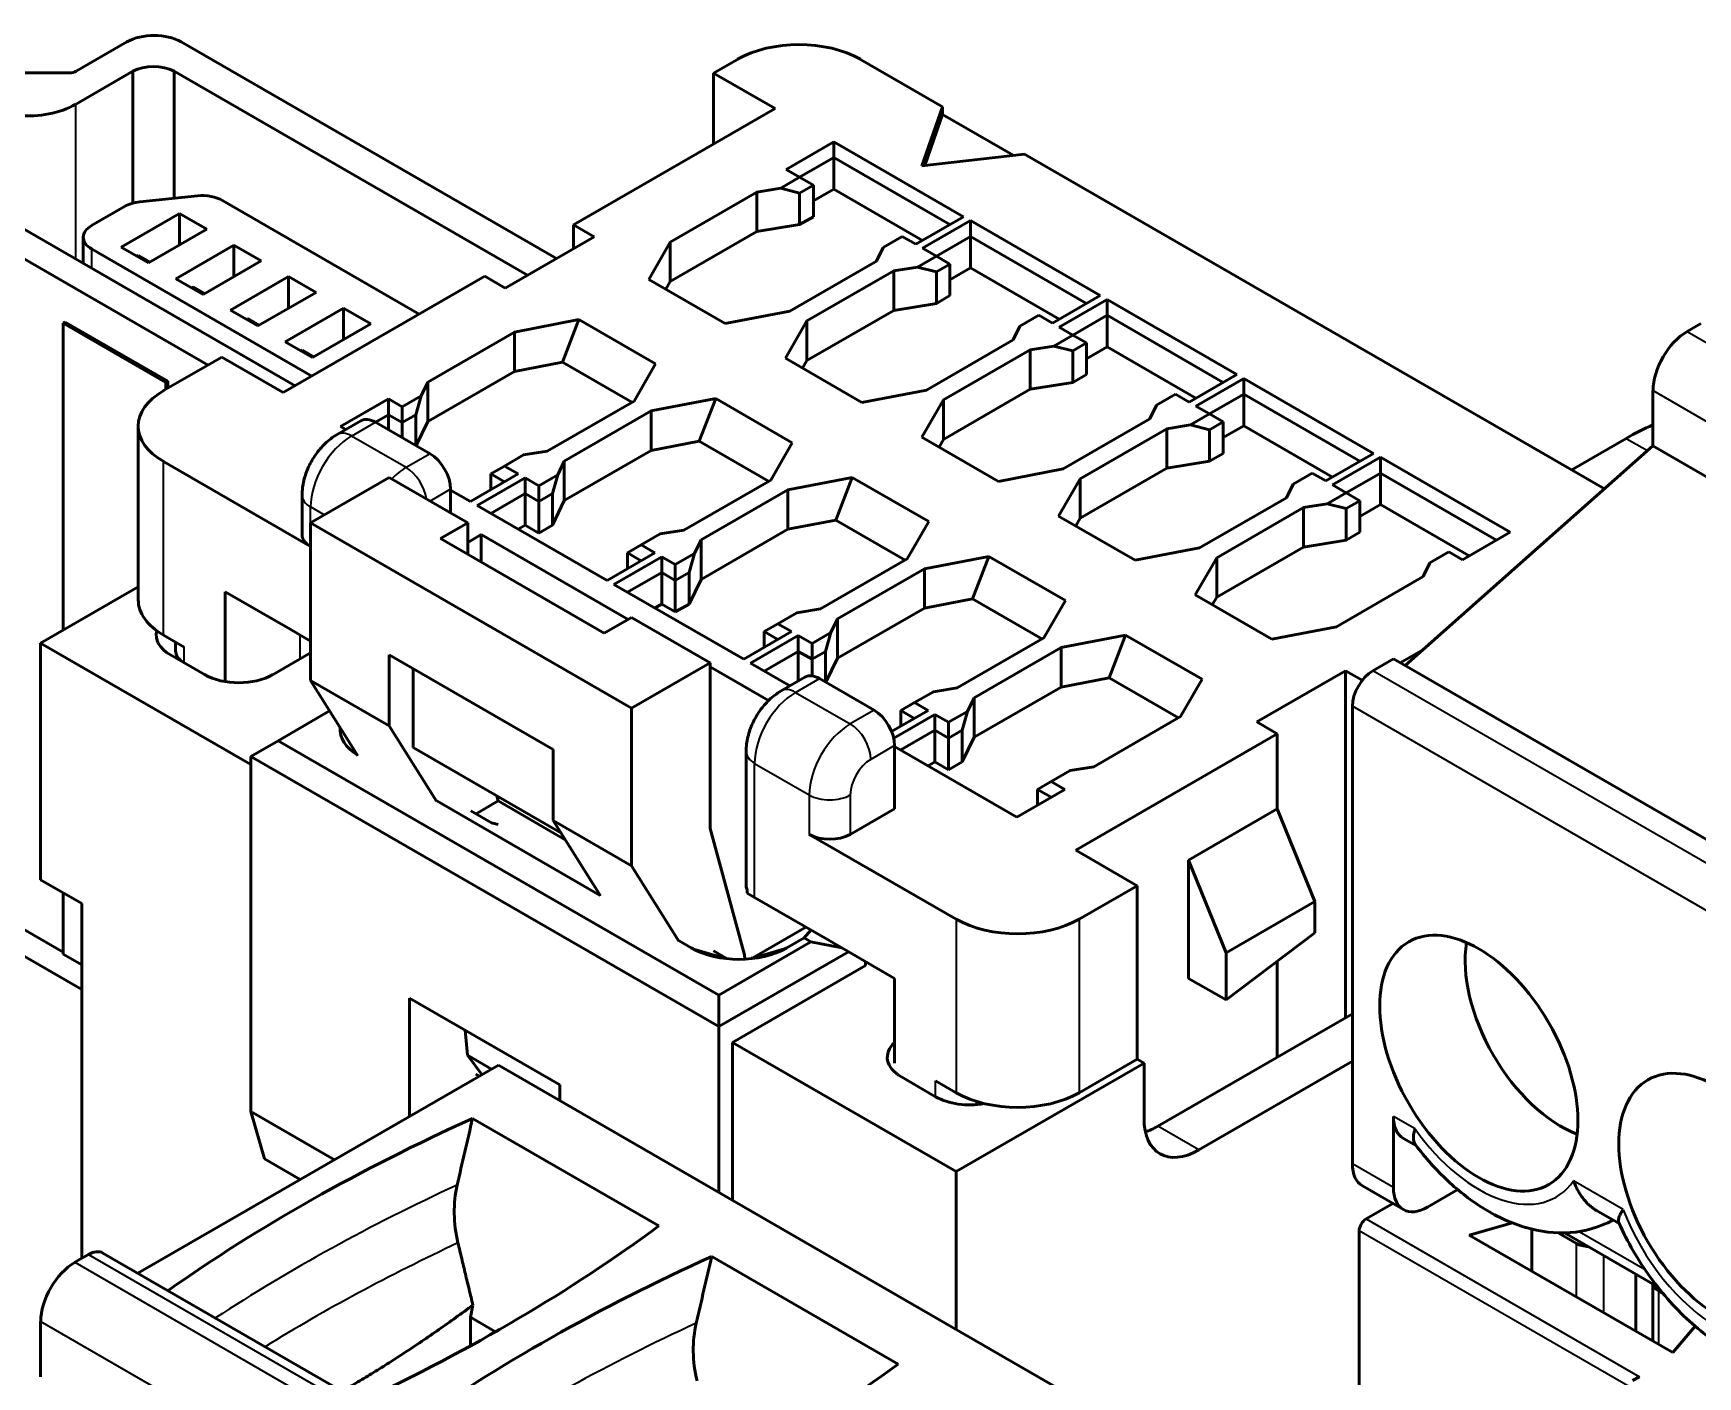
# Model space of a CAD drawing. Header units: millimetres. Extents: x 3118 to 4801, y 919 to 1849.
# Drawn here: x 4029.27 to 4046.5, y 1708.33 to 1722.23 of the extents above; entities that cross this region are included whole.
import ezdxf

# ---------------------------------------------------------------- set-up
doc = ezdxf.new("R2010")
doc.units = ezdxf.units.MM
doc.header["$LTSCALE"] = 1.8
doc.layers.add('외형선(ISO)', color=7, linetype='Continuous', lineweight=50)
doc.layers.add('좁은 외형선(ISO)', color=7, linetype='Continuous', lineweight=35)

msp = doc.modelspace()

# ---------------------------------------------------------------- linework, layer by layer
at = {"layer": '외형선(ISO)'}
for p, q in [((4030.242, 1722.142), (4029.717, 1721.839)), ((4030.805, 1722.142), (4034.689, 1719.9)), ((4036.563, 1721.961), (4036.315, 1721.818)), ((4037.836, 1721.961), (4038.684, 1721.471)), ((4029.646, 1721.821), (4029.145, 1721.822)), ((4029.709, 1721.495), (4030.303, 1721.838)), ((4030.303, 1721.838), (4030.303, 1720.473)), ((4030.731, 1721.838), (4030.731, 1720.524)), ((4030.731, 1721.838), (4034.389, 1719.726)), ((4036.315, 1721.084), (4036.315, 1721.818)), ((4036.315, 1721.818), (4036.952, 1721.451)), ((4034.866, 1720.247), (4036.952, 1721.451)), ((4038.684, 1721.471), (4038.472, 1720.859)), ((4038.684, 1721.39), (4038.502, 1720.862)), ((4038.684, 1721.471), (4038.684, 1721.39)), ((4039.415, 1720.968), (4038.684, 1721.39)), ((4037.56, 1721.108), (4037.065, 1720.822)), ((4038.903, 1720.332), (4037.56, 1721.108)), ((4037.56, 1721.108), (4037.56, 1720.945)), ((4037.56, 1720.945), (4037.206, 1720.741)), ((4037.56, 1720.945), (4037.56, 1720.618)), ((4038.762, 1720.251), (4037.56, 1720.945)), ((4038.472, 1720.859), (4039.533, 1720.981)), ((4039.533, 1720.981), (4045.536, 1717.515)), ((4031.083, 1718.797), (4027.696, 1720.753)), ((4031.984, 1718.583), (4028.173, 1720.784)), ((4037.206, 1720.741), (4037.01, 1720.627)), ((4037.065, 1720.822), (4037.206, 1720.741)), ((4037.206, 1720.741), (4037.348, 1720.659)), ((4030.972, 1720.548), (4030.378, 1720.488)), ((4033.268, 1719.324), (4031.233, 1720.499)), ((4035.866, 1720.069), (4036.764, 1720.588)), ((4037.01, 1720.627), (4036.764, 1720.588)), ((4036.764, 1720.588), (4036.764, 1720.179)), ((4037.01, 1720.627), (4037.206, 1720.577)), ((4037.348, 1720.659), (4037.206, 1720.577)), ((4037.206, 1720.577), (4037.206, 1720.251)), ((4037.348, 1720.659), (4037.348, 1720.332)), ((4037.56, 1720.618), (4037.348, 1720.496)), ((4038.479, 1720.087), (4037.56, 1720.618)), ((4030.219, 1720.438), (4029.878, 1720.242)), ((4030.185, 1720.018), (4030.786, 1720.365)), ((4030.786, 1720.038), (4030.786, 1720.365)), ((4030.786, 1720.365), (4031.069, 1720.202)), ((4037.348, 1720.332), (4037.206, 1720.251)), ((4038.408, 1720.047), (4038.903, 1720.332)), ((4031.069, 1720.202), (4030.467, 1719.855)), ((4034.866, 1720.247), (4034.866, 1720.002)), ((4035.078, 1720.124), (4034.866, 1720.247)), ((4035.866, 1719.661), (4036.764, 1720.179)), ((4037.206, 1720.251), (4036.764, 1720.179)), ((4038.974, 1720.292), (4038.479, 1720.006)), ((4040.318, 1719.516), (4038.974, 1720.292)), ((4038.974, 1720.292), (4038.974, 1720.128)), ((4029.791, 1720.12), (4029.791, 1719.849)), ((4029.878, 1719.999), (4032.157, 1718.683)), ((4030.467, 1719.855), (4030.185, 1720.018)), ((4030.75, 1719.691), (4031.351, 1720.038)), ((4031.351, 1719.712), (4031.351, 1720.038)), ((4031.351, 1720.038), (4031.634, 1719.875)), ((4034.159, 1719.593), (4035.078, 1720.124)), ((4035.644, 1719.683), (4035.866, 1720.069)), ((4035.866, 1720.069), (4035.866, 1719.661)), ((4038.002, 1719.873), (4038.071, 1720.015)), ((4038.071, 1720.015), (4038.267, 1720.128)), ((4038.267, 1720.128), (4038.408, 1720.047)), ((4038.479, 1720.006), (4038.621, 1719.924)), ((4038.974, 1720.128), (4038.621, 1719.924)), ((4038.974, 1720.128), (4038.974, 1719.802)), ((4040.176, 1719.434), (4038.974, 1720.128)), ((4030.362, 1719.932), (4030.348, 1719.924)), ((4030.362, 1719.932), (4030.482, 1719.863)), ((4031.634, 1719.875), (4031.033, 1719.528)), ((4038.002, 1719.873), (4037.104, 1719.355)), ((4038.424, 1719.811), (4038.179, 1719.771)), ((4038.621, 1719.924), (4038.424, 1719.811)), ((4038.424, 1719.811), (4038.621, 1719.761)), ((4038.621, 1719.924), (4038.762, 1719.842)), ((4038.762, 1719.842), (4038.621, 1719.761)), ((4038.762, 1719.842), (4038.762, 1719.516)), ((4038.974, 1719.802), (4038.762, 1719.679)), ((4039.893, 1719.271), (4038.974, 1719.802)), ((4031.033, 1719.528), (4030.75, 1719.691)), ((4031.316, 1719.365), (4031.917, 1719.712)), ((4031.861, 1718.512), (4033.947, 1719.716)), ((4031.917, 1719.385), (4031.917, 1719.712)), ((4031.917, 1719.712), (4032.2, 1719.549)), ((4033.947, 1719.716), (4034.159, 1719.593)), ((4036.436, 1719.226), (4035.644, 1719.683)), ((4035.82, 1719.581), (4035.866, 1719.661)), ((4037.281, 1719.253), (4038.179, 1719.771)), ((4038.179, 1719.771), (4038.179, 1719.363)), ((4038.621, 1719.761), (4038.621, 1719.434)), ((4030.928, 1719.605), (4030.914, 1719.597)), ((4030.928, 1719.605), (4031.047, 1719.536)), ((4032.2, 1719.549), (4031.599, 1719.202)), ((4038.762, 1719.516), (4038.621, 1719.434)), ((4039.823, 1719.23), (4040.318, 1719.516)), ((4040.388, 1719.475), (4039.893, 1719.189)), ((4041.732, 1718.699), (4040.388, 1719.475)), ((4040.388, 1719.475), (4040.388, 1719.312)), ((4031.599, 1719.202), (4031.316, 1719.365)), ((4031.882, 1719.038), (4032.483, 1719.385)), ((4032.483, 1719.059), (4032.483, 1719.385)), ((4032.483, 1719.385), (4032.766, 1719.222)), ((4037.104, 1719.355), (4036.436, 1719.226)), ((4037.281, 1718.844), (4038.179, 1719.363)), ((4038.621, 1719.434), (4038.179, 1719.363)), ((4039.485, 1719.198), (4039.681, 1719.312)), ((4039.681, 1719.312), (4039.823, 1719.23)), ((4040.388, 1719.312), (4040.035, 1719.108)), ((4040.388, 1719.312), (4040.388, 1718.985)), ((4041.59, 1718.618), (4040.388, 1719.312)), ((4029.605, 1719.242), (4029.584, 1719.23)), ((4029.584, 1719.23), (4030.644, 1718.618)), ((4029.584, 1716.054), (4029.584, 1719.23)), ((4029.605, 1719.242), (4030.665, 1718.63)), ((4031.494, 1719.279), (4031.48, 1719.27)), ((4031.494, 1719.279), (4031.613, 1719.21)), ((4032.766, 1719.222), (4032.165, 1718.875)), ((4033.356, 1718.62), (4034.254, 1719.138)), ((4034.254, 1719.138), (4034.922, 1719.267)), ((4034.254, 1719.138), (4034.254, 1718.73)), ((4034.753, 1718.826), (4034.922, 1719.267)), ((4034.922, 1719.267), (4035.714, 1718.81)), ((4037.058, 1718.867), (4037.281, 1719.253)), ((4037.281, 1719.253), (4037.281, 1718.844)), ((4039.416, 1719.057), (4039.485, 1719.198)), ((4039.893, 1719.189), (4040.035, 1719.108)), ((4046.392, 1719.144), (4046.533, 1719.226)), ((4032.165, 1718.875), (4031.882, 1719.038)), ((4032.059, 1718.952), (4032.045, 1718.944)), ((4032.059, 1718.952), (4032.179, 1718.883)), ((4039.416, 1719.057), (4038.518, 1718.538)), ((4038.695, 1718.436), (4039.593, 1718.955)), ((4039.838, 1718.994), (4039.593, 1718.955)), ((4039.593, 1718.955), (4039.593, 1718.546)), ((4040.035, 1719.108), (4039.838, 1718.994)), ((4039.838, 1718.994), (4040.035, 1718.944)), ((4040.035, 1719.108), (4040.176, 1719.026)), ((4040.176, 1719.026), (4040.035, 1718.944)), ((4040.035, 1718.944), (4040.035, 1718.618)), ((4040.176, 1719.026), (4040.176, 1718.699)), ((4040.388, 1718.985), (4040.176, 1718.863)), ((4041.308, 1718.454), (4040.388, 1718.985)), ((4031.224, 1718.879), (4030.623, 1718.532)), ((4031.224, 1718.879), (4031.861, 1718.512)), ((4034.254, 1718.73), (4034.753, 1718.826)), ((4034.753, 1718.826), (4035.47, 1718.412)), ((4035.714, 1718.81), (4035.492, 1718.424)), ((4037.85, 1718.41), (4037.058, 1718.867)), ((4037.235, 1718.765), (4037.281, 1718.844)), ((4030.644, 1718.618), (4030.665, 1718.63)), ((4030.644, 1718.544), (4030.644, 1718.618)), ((4030.665, 1718.63), (4030.665, 1718.556)), ((4033.356, 1718.62), (4033.287, 1718.478)), ((4033.356, 1718.212), (4034.254, 1718.73)), ((4033.356, 1718.62), (4033.356, 1718.212)), ((4040.035, 1718.618), (4039.593, 1718.546)), ((4040.176, 1718.699), (4040.035, 1718.618)), ((4041.237, 1718.414), (4041.732, 1718.699)), ((4041.803, 1718.659), (4041.308, 1718.373)), ((4043.146, 1717.883), (4041.803, 1718.659)), ((4041.803, 1718.659), (4041.803, 1718.495)), ((4032.95, 1718.446), (4032.455, 1718.16)), ((4033.091, 1718.365), (4032.95, 1718.446)), ((4032.95, 1718.446), (4032.95, 1718.283)), ((4033.287, 1718.478), (4033.091, 1718.365)), ((4033.287, 1718.478), (4033.232, 1718.283)), ((4035.492, 1718.424), (4034.594, 1717.905)), ((4035.668, 1718.322), (4036.337, 1718.45)), ((4036.167, 1718.009), (4036.337, 1718.45)), ((4036.337, 1718.45), (4037.129, 1717.993)), ((4038.518, 1718.538), (4037.85, 1718.41)), ((4038.472, 1718.05), (4038.695, 1718.436)), ((4038.695, 1718.028), (4039.593, 1718.546)), ((4038.695, 1718.436), (4038.695, 1718.028)), ((4040.899, 1718.382), (4041.095, 1718.495)), ((4041.095, 1718.495), (4041.237, 1718.414)), ((4041.803, 1718.495), (4041.449, 1718.291)), ((4041.803, 1718.495), (4041.803, 1718.169)), ((4043.005, 1717.801), (4041.803, 1718.495)), ((4046.038, 1717.96), (4046.038, 1718.532)), ((4032.95, 1718.283), (4032.815, 1718.205)), ((4032.95, 1718.283), (4032.95, 1718.128)), ((4033.091, 1718.201), (4032.95, 1718.283)), ((4033.091, 1718.365), (4033.091, 1718.201)), ((4033.232, 1718.283), (4033.091, 1718.201)), ((4033.232, 1718.283), (4033.232, 1717.965)), ((4034.77, 1717.803), (4035.668, 1718.322)), ((4035.668, 1718.322), (4035.668, 1717.913)), ((4040.83, 1718.24), (4040.899, 1718.382)), ((4041.449, 1718.291), (4041.253, 1718.178)), ((4041.308, 1718.373), (4041.449, 1718.291)), ((4041.449, 1718.291), (4041.59, 1718.209)), ((4030.36, 1716.368), (4030.36, 1718.165)), ((4032.418, 1718.077), (4032.665, 1718.22)), ((4032.455, 1718.16), (4032.508, 1718.13)), ((4033.381, 1717.879), (4032.815, 1718.205)), ((4033.091, 1718.201), (4033.091, 1718.046)), ((4033.356, 1718.212), (4033.235, 1717.963)), ((4040.83, 1718.24), (4039.932, 1717.722)), ((4040.109, 1717.62), (4041.007, 1718.138)), ((4041.253, 1718.178), (4041.007, 1718.138)), ((4041.007, 1718.138), (4041.007, 1717.73)), ((4041.253, 1718.178), (4041.449, 1718.128)), ((4041.59, 1718.209), (4041.449, 1718.128)), ((4041.449, 1718.128), (4041.449, 1717.801)), ((4041.59, 1718.209), (4041.59, 1717.883)), ((4041.803, 1718.169), (4041.59, 1718.046)), ((4042.722, 1717.638), (4041.803, 1718.169)), ((4034.348, 1717.866), (4034.594, 1717.905)), ((4034.77, 1717.395), (4035.668, 1717.913)), ((4035.668, 1717.913), (4036.167, 1718.009)), ((4036.167, 1718.009), (4036.885, 1717.595)), ((4037.129, 1717.993), (4036.906, 1717.607)), ((4039.264, 1717.593), (4038.472, 1718.05)), ((4038.649, 1717.948), (4038.695, 1718.028)), ((4043.473, 1715.686), (4046.038, 1717.96)), ((4045.762, 1718.038), (4045.197, 1717.711)), ((4056.079, 1712.163), (4046.038, 1717.96)), ((4032.143, 1716.919), (4030.623, 1717.797)), ((4034.152, 1717.752), (4034.01, 1717.671)), ((4034.152, 1717.752), (4034.348, 1717.866)), ((4034.293, 1717.671), (4034.152, 1717.752)), ((4034.77, 1717.803), (4034.702, 1717.662)), ((4034.77, 1717.803), (4034.77, 1717.395)), ((4041.449, 1717.801), (4041.007, 1717.73)), ((4041.59, 1717.883), (4041.449, 1717.801)), ((4042.651, 1717.597), (4043.146, 1717.883)), ((4043.217, 1717.842), (4042.722, 1717.556)), ((4044.56, 1717.066), (4043.217, 1717.842)), ((4043.217, 1717.842), (4043.217, 1717.679)), ((4032.957, 1717.634), (4032.143, 1717.164)), ((4032.957, 1717.634), (4033.77, 1717.164)), ((4033.798, 1717.385), (4034.293, 1717.671)), ((4034.364, 1717.63), (4033.869, 1717.344)), ((4034.01, 1717.671), (4034.01, 1717.507)), ((4034.152, 1717.589), (4034.01, 1717.671)), ((4034.505, 1717.548), (4034.364, 1717.63)), ((4034.364, 1717.63), (4034.364, 1717.466)), ((4034.702, 1717.662), (4034.505, 1717.548)), ((4034.702, 1717.662), (4034.647, 1717.466)), ((4036.906, 1717.607), (4036.008, 1717.089)), ((4037.083, 1717.505), (4037.751, 1717.634)), ((4037.581, 1717.193), (4037.751, 1717.634)), ((4037.751, 1717.634), (4038.543, 1717.177)), ((4039.932, 1717.722), (4039.264, 1717.593)), ((4039.886, 1717.234), (4040.109, 1717.62)), ((4040.109, 1717.211), (4041.007, 1717.73)), ((4040.109, 1717.62), (4040.109, 1717.211)), ((4042.244, 1717.424), (4042.313, 1717.565)), ((4042.313, 1717.565), (4042.51, 1717.679)), ((4042.51, 1717.679), (4042.651, 1717.597)), ((4043.217, 1717.679), (4042.863, 1717.475)), ((4044.419, 1716.985), (4043.217, 1717.679)), ((4043.217, 1717.679), (4043.217, 1717.352)), ((4032.056, 1717.042), (4032.056, 1717.45)), ((4033.593, 1717.266), (4033.593, 1717.511)), ((4033.593, 1717.503), (4033.798, 1717.385)), ((4034.364, 1717.466), (4034.01, 1717.262)), ((4034.364, 1717.466), (4034.364, 1717.14)), ((4034.505, 1717.385), (4034.364, 1717.466)), ((4034.505, 1717.548), (4034.505, 1717.385)), ((4034.647, 1717.466), (4034.505, 1717.385)), ((4034.647, 1717.466), (4034.647, 1717.14)), ((4034.77, 1717.395), (4034.647, 1717.14)), ((4036.185, 1716.987), (4037.083, 1717.505)), ((4037.083, 1717.505), (4037.083, 1717.097)), ((4042.244, 1717.424), (4041.346, 1716.905)), ((4042.863, 1717.475), (4042.667, 1717.361)), ((4042.722, 1717.556), (4042.863, 1717.475)), ((4042.863, 1717.475), (4043.005, 1717.393)), ((4043.005, 1717.393), (4042.863, 1717.311)), ((4043.005, 1717.393), (4043.005, 1717.066)), ((4033.869, 1717.344), (4035.212, 1716.568)), ((4034.505, 1717.385), (4034.505, 1717.058)), ((4040.678, 1716.777), (4039.886, 1717.234)), ((4041.523, 1716.803), (4042.421, 1717.322)), ((4042.667, 1717.361), (4042.421, 1717.322)), ((4042.421, 1717.322), (4042.421, 1716.913)), ((4042.667, 1717.361), (4042.863, 1717.311)), ((4042.863, 1717.311), (4042.863, 1716.985)), ((4043.217, 1717.352), (4043.005, 1717.23)), ((4044.136, 1716.821), (4043.217, 1717.352)), ((4032.143, 1717.164), (4035.467, 1715.246)), ((4032.143, 1717.164), (4032.143, 1715.531)), ((4033.77, 1717.164), (4033.487, 1717.001)), ((4033.77, 1716.838), (4033.77, 1717.164)), ((4034.364, 1717.14), (4034.293, 1717.099)), ((4034.505, 1717.058), (4034.364, 1717.14)), ((4034.647, 1717.14), (4034.505, 1717.058)), ((4035.566, 1716.936), (4035.762, 1717.049)), ((4035.762, 1717.049), (4036.008, 1717.089)), ((4036.185, 1716.579), (4037.083, 1717.097)), ((4037.083, 1717.097), (4037.581, 1717.193)), ((4037.581, 1717.193), (4038.299, 1716.779)), ((4038.543, 1717.177), (4038.32, 1716.791)), ((4040.063, 1717.132), (4040.109, 1717.211)), ((4043.005, 1717.066), (4042.863, 1716.985)), ((4044.065, 1716.781), (4044.56, 1717.066)), ((4033.487, 1717.001), (4035.184, 1716.021)), ((4033.77, 1716.96), (4033.911, 1717.042)), ((4035.432, 1716.164), (4033.911, 1717.042)), ((4033.911, 1717.042), (4033.911, 1716.756)), ((4035.566, 1716.936), (4035.424, 1716.854)), ((4035.707, 1716.854), (4035.566, 1716.936)), ((4036.185, 1716.987), (4036.116, 1716.845)), ((4036.185, 1716.987), (4036.185, 1716.579)), ((4041.346, 1716.905), (4040.678, 1716.777)), ((4041.523, 1716.395), (4042.421, 1716.913)), ((4042.863, 1716.985), (4042.421, 1716.913)), ((4035.212, 1716.568), (4035.707, 1716.854)), ((4035.778, 1716.813), (4035.283, 1716.527)), ((4035.424, 1716.854), (4035.424, 1716.691)), ((4035.566, 1716.772), (4035.424, 1716.854)), ((4035.919, 1716.732), (4035.778, 1716.813)), ((4035.778, 1716.813), (4035.778, 1716.65)), ((4036.116, 1716.845), (4035.919, 1716.732)), ((4035.919, 1716.732), (4035.919, 1716.568)), ((4036.116, 1716.845), (4036.061, 1716.65)), ((4038.32, 1716.791), (4037.422, 1716.272)), ((4038.497, 1716.689), (4039.165, 1716.817)), ((4038.995, 1716.376), (4039.165, 1716.817)), ((4039.165, 1716.817), (4039.957, 1716.36)), ((4041.3, 1716.417), (4041.523, 1716.803)), ((4041.523, 1716.803), (4041.523, 1716.395)), ((4043.659, 1716.607), (4043.727, 1716.749)), ((4043.727, 1716.749), (4043.924, 1716.862)), ((4043.924, 1716.862), (4044.065, 1716.781)), ((4035.283, 1716.527), (4036.627, 1715.752)), ((4035.778, 1716.65), (4035.424, 1716.446)), ((4035.778, 1716.65), (4035.778, 1716.323)), ((4035.919, 1716.568), (4035.778, 1716.65)), ((4036.061, 1716.65), (4035.919, 1716.568)), ((4035.919, 1716.568), (4035.919, 1716.242)), ((4036.061, 1716.65), (4036.061, 1716.323)), ((4036.185, 1716.579), (4036.061, 1716.323)), ((4037.599, 1716.17), (4038.497, 1716.689)), ((4038.497, 1716.689), (4038.497, 1716.28)), ((4043.659, 1716.607), (4042.761, 1716.089)), ((4029.35, 1715.919), (4030.36, 1716.502)), ((4031.26, 1715.52), (4031.26, 1716.45)), ((4031.931, 1716.062), (4031.26, 1716.45)), ((4038.497, 1716.28), (4038.995, 1716.376)), ((4038.995, 1716.376), (4039.713, 1715.962)), ((4039.957, 1716.36), (4039.734, 1715.974)), ((4042.092, 1715.96), (4041.3, 1716.417)), ((4041.477, 1716.315), (4041.523, 1716.395)), ((4035.467, 1716.185), (4035.184, 1716.021)), ((4035.467, 1716.185), (4036.28, 1715.715)), ((4035.778, 1716.323), (4035.707, 1716.283)), ((4035.919, 1716.242), (4035.778, 1716.323)), ((4036.061, 1716.323), (4035.919, 1716.242)), ((4036.98, 1716.119), (4037.176, 1716.233)), ((4037.176, 1716.233), (4037.422, 1716.272)), ((4037.599, 1715.762), (4038.497, 1716.28)), ((4032.143, 1715.94), (4031.931, 1716.062)), ((4036.627, 1715.752), (4037.121, 1716.038)), ((4036.98, 1716.119), (4036.839, 1716.038)), ((4036.839, 1716.038), (4036.839, 1715.874)), ((4036.98, 1715.956), (4036.839, 1716.038)), ((4037.121, 1716.038), (4036.98, 1716.119)), ((4037.53, 1716.029), (4037.334, 1715.915)), ((4037.53, 1716.029), (4037.475, 1715.833)), ((4037.599, 1716.17), (4037.53, 1716.029)), ((4037.599, 1716.17), (4037.599, 1715.762)), ((4042.761, 1716.089), (4042.092, 1715.96)), ((4029.35, 1713.47), (4029.35, 1715.919)), ((4031.525, 1714.664), (4029.35, 1715.919)), ((4030.623, 1716.001), (4030.835, 1715.878)), ((4030.747, 1715.838), (4030.747, 1715.929)), ((4037.192, 1715.997), (4036.697, 1715.711)), ((4037.334, 1715.915), (4037.192, 1715.997)), ((4037.192, 1715.997), (4037.192, 1715.833)), ((4037.334, 1715.915), (4037.334, 1715.752)), ((4039.734, 1715.974), (4038.836, 1715.456)), ((4039.013, 1715.354), (4039.911, 1715.872)), ((4039.911, 1715.872), (4040.579, 1716.001)), ((4039.911, 1715.872), (4039.911, 1715.464)), ((4040.41, 1715.56), (4040.579, 1716.001)), ((4040.579, 1716.001), (4041.371, 1715.544)), ((4043.663, 1715.854), (4043.422, 1715.715)), ((4030.694, 1715.797), (4031.047, 1715.593)), ((4032.143, 1715.817), (4031.755, 1715.593)), ((4032.957, 1715.062), (4032.957, 1715.797)), ((4032.957, 1715.797), (4034.654, 1714.817)), ((4036.28, 1715.715), (4035.467, 1715.246)), ((4036.28, 1714), (4036.28, 1715.715)), ((4036.885, 1715.325), (4036.28, 1715.674)), ((4036.697, 1715.711), (4037.104, 1715.476)), ((4037.192, 1715.833), (4036.839, 1715.629)), ((4037.192, 1715.833), (4037.192, 1715.527)), ((4037.334, 1715.752), (4037.192, 1715.833)), ((4037.475, 1715.833), (4037.334, 1715.752)), ((4037.334, 1715.752), (4037.334, 1715.58)), ((4037.475, 1715.833), (4037.475, 1715.515)), ((4037.599, 1715.762), (4037.478, 1715.513)), ((4043.139, 1715.633), (4043.351, 1715.756)), ((4053.392, 1709.959), (4043.351, 1715.756)), ((4032.143, 1715.531), (4032.957, 1715.062)), ((4032.143, 1715.531), (4032.634, 1714.753)), ((4033.204, 1715.654), (4033.204, 1714.837)), ((4037.014, 1715.424), (4037.261, 1715.567)), ((4037.411, 1715.552), (4037.977, 1715.225)), ((4039.911, 1715.464), (4040.41, 1715.56)), ((4040.41, 1715.56), (4041.127, 1715.146)), ((4041.371, 1715.544), (4041.148, 1715.158)), ((4042.856, 1715.633), (4041.937, 1715.103)), ((4042.856, 1715.633), (4042.856, 1712.041)), ((4043.029, 1715.534), (4042.856, 1715.633)), ((4038.394, 1715.303), (4038.591, 1715.416)), ((4038.591, 1715.416), (4038.836, 1715.456)), ((4039.013, 1715.354), (4038.944, 1715.212)), ((4039.013, 1714.946), (4039.911, 1715.464)), ((4039.013, 1715.354), (4039.013, 1714.946)), ((4031.808, 1714.909), (4032.341, 1715.217)), ((4035.467, 1715.246), (4035.467, 1713.613)), ((4038.158, 1715.003), (4038.536, 1715.221)), ((4038.606, 1715.18), (4038.18, 1714.934)), ((4038.394, 1715.303), (4038.253, 1715.221)), ((4038.253, 1715.221), (4038.253, 1715.058)), ((4038.394, 1715.139), (4038.253, 1715.221)), ((4038.536, 1715.221), (4038.394, 1715.303)), ((4038.748, 1715.099), (4038.606, 1715.18)), ((4038.606, 1715.18), (4038.606, 1715.017)), ((4038.944, 1715.212), (4038.748, 1715.099)), ((4038.944, 1715.212), (4038.889, 1715.017)), ((4041.148, 1715.158), (4040.25, 1714.639)), ((4042.927, 1710.53), (4042.927, 1715.266)), ((4032.957, 1715.062), (4033.447, 1714.283)), ((4038.606, 1715.017), (4038.253, 1714.813)), ((4038.748, 1714.935), (4038.606, 1715.017)), ((4038.606, 1715.017), (4038.606, 1714.69)), ((4038.748, 1715.099), (4038.748, 1714.935)), ((4038.889, 1715.017), (4038.748, 1714.935)), ((4038.889, 1715.017), (4038.889, 1714.69)), ((4042.149, 1714.98), (4040.063, 1713.776)), ((4041.937, 1715.103), (4042.149, 1714.98)), ((4042.149, 1714.98), (4042.149, 1714.205)), ((4031.808, 1714.909), (4031.525, 1714.745)), ((4036.368, 1712.276), (4031.808, 1714.909)), ((4033.204, 1714.837), (4034.734, 1713.954)), ((4034.654, 1714.082), (4034.654, 1714.817)), ((4038.189, 1714.205), (4038.189, 1714.858)), ((4038.189, 1714.85), (4039.455, 1714.119)), ((4038.748, 1714.935), (4038.748, 1714.609)), ((4039.013, 1714.946), (4038.889, 1714.69)), ((4036.368, 1711.949), (4031.525, 1714.745)), ((4031.525, 1711.071), (4031.525, 1714.745)), ((4036.652, 1713.408), (4036.652, 1714.797)), ((4038.606, 1714.69), (4038.536, 1714.65)), ((4038.748, 1714.609), (4038.606, 1714.69)), ((4038.889, 1714.69), (4038.748, 1714.609)), ((4040.005, 1714.6), (4040.25, 1714.639)), ((4039.808, 1714.486), (4039.667, 1714.405)), ((4039.808, 1714.486), (4040.005, 1714.6)), ((4039.95, 1714.405), (4039.808, 1714.486)), ((4034.085, 1714.285), (4034.071, 1714.337)), ((4039.455, 1714.119), (4039.95, 1714.405)), ((4039.808, 1714.323), (4039.667, 1714.405)), ((4039.667, 1714.405), (4039.667, 1714.241)), ((4035.141, 1713.308), (4033.449, 1714.285)), ((4033.803, 1714.183), (4034.015, 1714.06)), ((4033.856, 1714.152), (4034.085, 1714.285)), ((4034.778, 1713.884), (4034.085, 1714.285)), ((4037.73, 1713.939), (4038.189, 1714.205)), ((4042.149, 1714.205), (4041.23, 1713.674)), ((4042.149, 1714.205), (4042.538, 1713.245)), ((4034.086, 1714.04), (4034.015, 1714.06)), ((4034.654, 1714.082), (4035.144, 1713.304)), ((4034.654, 1714.082), (4035.467, 1713.613)), ((4036.634, 1712.694), (4036.28, 1714)), ((4027.696, 1713.808), (4029.584, 1712.719)), ((4038.826, 1713.061), (4037.305, 1713.939)), ((4040.699, 1713.408), (4040.063, 1713.776)), ((4035.467, 1713.613), (4035.957, 1712.834)), ((4041.23, 1713.674), (4041.23, 1712.449)), ((4041.619, 1712.714), (4041.23, 1713.674)), ((4029.35, 1713.47), (4029.775, 1713.225)), ((4028.165, 1713.262), (4029.775, 1712.332)), ((4029.584, 1712.698), (4029.584, 1713.335)), ((4036.662, 1713.331), (4036.662, 1713.364)), ((4036.662, 1713.331), (4036.74, 1713.286)), ((4036.74, 1713.286), (4037.517, 1712.837)), ((4040.699, 1713.408), (4040.098, 1713.061)), ((4040.699, 1711.612), (4040.699, 1713.408)), ((4029.775, 1709.551), (4029.775, 1713.225)), ((4042.538, 1713.245), (4041.619, 1712.714)), ((4042.538, 1712.919), (4042.538, 1713.245)), ((4037.27, 1712.98), (4036.72, 1712.662)), ((4037.252, 1712.868), (4037.323, 1712.949)), ((4041.619, 1712.225), (4042.538, 1712.919)), ((4036.083, 1712.764), (4035.96, 1712.836)), ((4036.368, 1712.276), (4037.323, 1712.827)), ((4037.252, 1712.868), (4037.073, 1712.764)), ((4037.252, 1712.868), (4037.323, 1712.827)), ((4037.641, 1712.765), (4037.323, 1712.827)), ((4038.189, 1712.449), (4037.517, 1712.837)), ((4029.775, 1712.588), (4029.584, 1712.698)), ((4036.313, 1712.734), (4036.437, 1712.662)), ((4036.368, 1711.949), (4037.712, 1712.725)), ((4036.51, 1711.786), (4037.889, 1712.582)), ((4036.639, 1712.647), (4036.634, 1712.694)), ((4037.889, 1712.623), (4037.889, 1712.582)), ((4041.619, 1712.714), (4041.619, 1712.225)), ((4042.149, 1712.625), (4042.149, 1711.633)), ((4038.189, 1712.449), (4038.189, 1711.571)), ((4041.23, 1712.449), (4041.619, 1712.225)), ((4033.169, 1711.02), (4033.169, 1712.245)), ((4034.724, 1711.347), (4033.169, 1712.245)), ((4036.368, 1711.949), (4036.368, 1712.276)), ((4040.912, 1710.918), (4042.927, 1712.082)), ((4044.912, 1712.069), (4045.005, 1711.909)), ((4033.768, 1711.654), (4033.744, 1711.913)), ((4036.368, 1710.234), (4036.368, 1711.949)), ((4038.826, 1710.449), (4036.51, 1711.786)), ((4036.51, 1711.786), (4036.51, 1710.153)), ((4030.357, 1709.397), (4034.088, 1711.551)), ((4034.017, 1711.51), (4033.768, 1711.654)), ((4033.918, 1711.453), (4033.768, 1711.654)), ((4034.088, 1711.551), (4044.129, 1705.754)), ((4038.826, 1710.449), (4040.77, 1711.571)), ((4040.098, 1711.265), (4040.699, 1711.612)), ((4040.77, 1711.571), (4040.699, 1711.612)), ((4040.77, 1711.571), (4040.77, 1711)), ((4041.336, 1710.673), (4042.927, 1711.592)), ((4033.854, 1711.458), (4033.89, 1711.437)), ((4038.26, 1711.428), (4038.613, 1711.224)), ((4038.613, 1711.388), (4038.826, 1711.265)), ((4034.724, 1711.184), (4034.724, 1711.347)), ((4032.391, 1710.571), (4031.525, 1711.071)), ((4031.666, 1710.581), (4031.525, 1711.071)), ((4043.351, 1710.285), (4043.351, 1711.02)), ((4033.821, 1711), (4035.749, 1709.886)), ((4043.589, 1710.714), (4043.455, 1710.791)), ((4032.037, 1710.367), (4031.666, 1710.581)), ((4038.826, 1708.816), (4038.826, 1710.449)), ((4043.03, 1710.301), (4043.455, 1710.056)), ((4044.018, 1710.262), (4043.705, 1710.081)), ((4043.346, 1710.119), (4043.068, 1709.959)), ((4045.689, 1709.91), (4045.453, 1710.046)), ((4042.998, 1707.305), (4042.998, 1709.836)), ((4044.584, 1709.917), (4044.136, 1709.791)), ((4044.783, 1709.418), (4044.783, 1709.854)), ((4045.246, 1709.706), (4045.056, 1709.815)), ((4045.121, 1709.815), (4046.083, 1709.26)), ((4044.136, 1709.791), (4046.243, 1708.575)), ((4029.704, 1709.51), (4029.845, 1709.591)), ((4029.995, 1709.606), (4040.036, 1703.809)), ((4036.296, 1709.571), (4038.224, 1708.457)), ((4045.861, 1708.795), (4045.861, 1709.388)), ((4046.036, 1709.287), (4046.036, 1708.694)), ((4046.14, 1709.19), (4046.095, 1709.216)), ((4033.798, 1708.942), (4033.824, 1709.067)), ((4029.35, 1708.326), (4029.35, 1708.897)), ((4033.798, 1708.645), (4033.798, 1708.942)), ((4034.059, 1708.791), (4033.798, 1708.942)), ((4046.243, 1708.575), (4046.474, 1708.849)), ((4045.826, 1708.285), (4045.897, 1708.326))]:
    msp.add_line(p, q, dxfattribs=at)
for centre, major_axis, ratio, start_param, end_param in [((4030.524, 1721.977), (0.401, 0), 0.577339, 0.792253, 2.34932), ((4037.199, 1721.594), (-0.9, 0), 0.57735, 3.926991, 5.497787), ((4030.517, 1721.708), (0.31, 0), 0.577339, 0.809472, 2.332089), ((4029.641, 1721.884), (-0.11, 0), 0.577339, 1.624021, 2.34653), ((4029.217, 1721.772), (0.687, 0), 0.577339, 4.565389, 5.509432), ((4030.447, 1720.303), (0.327, 0), 0.577339, 1.782965, 2.342213), ((4031.02, 1720.377), (0.301, 0), 0.577339, 0.781105, 1.730036), ((4030.088, 1720.12), (-0.297, 0), 0.577339, 5.49738, 7.068967), ((4046.392, 1718.736), (-0.25, -0.433), 0.57735, 3.926991, 5.497787), ((4031.26, 1718.165), (-0.9, 0), 0.57735, 5.497787, 7.068583), ((4032.815, 1717.96), (-0.15, 0.26), 0.57735, 5.497787, 6.283185), ((4045.762, 1715.589), (-1.5, -2.598), 0.57735, 3.796622, 3.926991), ((4033.381, 1717.634), (0.15, -0.26), 0.57735, 0.785398, 2.356194), ((4032.356, 1717.042), (-0.3, 0), 0.57735, 0, 0.785398), ((4031.26, 1716.368), (-0.9, 0), 0.57735, 0, 0.785398), ((4031.047, 1716.001), (-0.5, 0), 0.57735, 6.126157, 7.068583), ((4031.047, 1715.838), (-0.3, 0), 0.57735, 0, 0.785398), ((4031.401, 1715.797), (0.5, 0), 0.57735, 3.926991, 5.497787), ((4037.411, 1715.307), (-0.15, 0.26), 0.57735, 5.497787, 6.283185), ((4043.139, 1715.388), (-0.15, -0.26), 0.57735, 3.926991, 5.497787), ((4037.977, 1714.98), (0.15, -0.26), 0.57735, 0.785398, 2.356194), ((4033.149, 1715.03), (-0.7, 0), 0.57735, 6.244873, 7.019039), ((4037.517, 1714.062), (-0.3, 0), 0.57735, 0.785398, 2.356194), ((4036.952, 1713.408), (-0.3, 0), 0.57735, 0, 0.261799), ((4039.462, 1713.429), (0.9, 0), 0.57735, 3.926991, 5.497787), ((4036.578, 1713.05), (-0.7, 0), 0.57735, 0.785398, 2.356194), ((4045.084, 1712.061), (-0.7, 1.212), 0.57735, 0.613952, 2.52764), ((4036.578, 1712.744), (-0.2, 0), 0.57735, 0.785398, 0.919978), ((4036.578, 1712.744), (-0.2, 0), 0.57735, 2.221614, 2.356194), ((4038.613, 1711.633), (-0.5, 0), 0.57735, 5.725586, 7.068583), ((4038.967, 1711.428), (0.5, 0), 0.57735, 3.926991, 5.014964), ((4039.462, 1711.633), (-0.9, 0), 0.57735, 0.785398, 2.356194), ((4043.705, 1711.224), (-0.25, -0.433), 0.57735, 5.497787, 6.283185), ((4046.151, 1701.908), (-20, 0), 0.57735, 5.376697, 5.59774), ((4046.151, 1694.546), (-13.016, -69.532), 0.218386, 4.514556, 4.524759), ((4041.336, 1711.326), (-0.4, -0.693), 0.57735, 5.497787, 7.068583), ((4040.912, 1711.571), (-0.4, -0.693), 0.57735, 0.55899, 0.785398), ((4043.28, 1710.734), (-0.25, -0.433), 0.57735, 5.497787, 6.283185), ((4034.373, 1709.896), (-0.213, 0.99), 0.718086, 0.992119, 1.603505), ((4043.705, 1710.489), (-0.25, -0.433), 0.57735, 5.497787, 7.068583), ((4020.002, 1717.005), (20, 0), 0.57735, 5.397834, 5.618878), ((4043.068, 1709.877), (-0.05, -0.0866), 0.57735, 3.926991, 5.497787), ((4045.388, 1709.787), (0.2, 0), 0.57735, 3.926991, 4.616874), ((4029.704, 1709.101), (-0.25, -0.433), 0.57735, 3.926991, 5.497787), ((4029.845, 1709.346), (0.15, 0.26), 0.57735, 0, 0.785398), ((4048.626, 1700.479), (-20, 0), 0.57735, 5.376697, 5.59774), ((4048.626, 1693.117), (-13.016, -69.532), 0.218386, 4.514556, 4.524759), ((4046.236, 1709.297), (-0.2, 0), 0.57735, 0.095515, 0.785398), ((4036.847, 1708.467), (-0.213, 0.99), 0.718086, 0.992119, 1.603505), ((4022.477, 1715.576), (20, 0), 0.57735, 5.397834, 5.618878)]:
    msp.add_ellipse(centre, major_axis=major_axis, ratio=ratio, start_param=start_param, end_param=end_param, dxfattribs=at)
for centre in [(4044.235, 1711.571), (4046.71, 1710.142)]:
    msp.add_ellipse(centre, major_axis=(-0.725, 1.256), ratio=0.57735, dxfattribs=at)
for points, knots in [([(4032.418, 1718.077), (4032.372, 1718.051), (4032.332, 1718.02), (4032.259, 1717.95), (4032.227, 1717.912), (4032.169, 1717.831), (4032.144, 1717.788), (4032.103, 1717.698), (4032.086, 1717.651), (4032.063, 1717.554), (4032.056, 1717.503), (4032.056, 1717.45)], [0, 0, 0, 0, 0.314159, 0.314159, 0.628319, 0.628319, 0.942478, 0.942478, 1.256637, 1.256637, 1.570796, 1.570796, 1.570796, 1.570796]), ([(4037.014, 1715.424), (4036.968, 1715.397), (4036.928, 1715.366), (4036.855, 1715.297), (4036.823, 1715.259), (4036.766, 1715.178), (4036.741, 1715.135), (4036.699, 1715.045), (4036.682, 1714.998), (4036.659, 1714.9), (4036.652, 1714.849), (4036.652, 1714.797)], [0, 0, 0, 0, 0.314159, 0.314159, 0.628319, 0.628319, 0.942478, 0.942478, 1.256637, 1.256637, 1.570796, 1.570796, 1.570796, 1.570796]), ([(4043.575, 1710.891), (4043.572, 1710.88), (4043.569, 1710.869), (4043.566, 1710.859), (4043.564, 1710.849), (4043.562, 1710.839), (4043.561, 1710.829), (4043.559, 1710.819), (4043.559, 1710.81), (4043.558, 1710.801), (4043.558, 1710.793), (4043.559, 1710.784), (4043.56, 1710.776), (4043.561, 1710.769), (4043.563, 1710.761), (4043.565, 1710.754), (4043.567, 1710.747), (4043.57, 1710.741), (4043.573, 1710.735), (4043.575, 1710.732), (4043.577, 1710.729), (4043.579, 1710.727)], [0, 0, 0, 0, 0.0500439, 0.0500439, 0.0500439, 0.1003298, 0.1003298, 0.1003298, 0.1506336, 0.1506336, 0.1506336, 0.2007383, 0.2007383, 0.2007383, 0.2507413, 0.2507413, 0.2507413, 0.3010207, 0.3010207, 0.3010207, 0.3259682, 0.3259682, 0.3259682, 0.3259682]), ([(4043.579, 1710.727), (4043.681, 1710.592), (4043.793, 1710.467), (4044.034, 1710.242), (4044.161, 1710.143), (4044.431, 1709.979), (4044.573, 1709.913), (4044.869, 1709.827), (4045.025, 1709.806), (4045.333, 1709.829), (4045.485, 1709.872), (4045.622, 1709.947), (4045.622, 1709.948), (4045.623, 1709.948)], [2.570912, 2.570912, 2.570912, 2.570912, 2.842128, 2.842128, 3.113344, 3.113344, 3.384559, 3.384559, 3.655775, 3.655775, 3.915873, 3.915873, 3.916819, 3.916819, 3.916819, 3.916819]), ([(4045.453, 1710.046), (4045.449, 1710.048), (4045.445, 1710.051), (4045.44, 1710.053), (4045.428, 1710.061), (4045.416, 1710.07), (4045.404, 1710.079), (4045.393, 1710.088), (4045.381, 1710.098), (4045.37, 1710.109), (4045.359, 1710.119), (4045.349, 1710.13), (4045.339, 1710.142), (4045.328, 1710.154), (4045.319, 1710.166), (4045.309, 1710.179), (4045.3, 1710.191), (4045.29, 1710.205), (4045.282, 1710.218), (4045.273, 1710.232), (4045.265, 1710.246), (4045.257, 1710.261), (4045.249, 1710.275), (4045.242, 1710.29), (4045.235, 1710.306), (4045.228, 1710.321), (4045.221, 1710.337), (4045.215, 1710.352)], [0.5832526, 0.5832526, 0.5832526, 0.5832526, 0.6016391, 0.6016391, 0.6016391, 0.6542184, 0.6542184, 0.6542184, 0.7068174, 0.7068174, 0.7068174, 0.759171, 0.759171, 0.759171, 0.8114111, 0.8114111, 0.8114111, 0.8636676, 0.8636676, 0.8636676, 0.9158958, 0.9158958, 0.9158958, 0.9682186, 0.9682186, 0.9682186, 1.0204727, 1.0204727, 1.0204727, 1.0204727]), ([(4045.684, 1709.92), (4045.683, 1709.923), (4045.682, 1709.926), (4045.681, 1709.929), (4045.68, 1709.934), (4045.68, 1709.939), (4045.68, 1709.945), (4045.68, 1709.95), (4045.681, 1709.956), (4045.683, 1709.963), (4045.684, 1709.969), (4045.687, 1709.976), (4045.689, 1709.983), (4045.692, 1709.99), (4045.696, 1709.998), (4045.7, 1710.005), (4045.704, 1710.013), (4045.708, 1710.021), (4045.713, 1710.029), (4045.718, 1710.038), (4045.724, 1710.046), (4045.73, 1710.055)], [0.6696626, 0.6696626, 0.6696626, 0.6696626, 0.7057633, 0.7057633, 0.7057633, 0.7581259, 0.7581259, 0.7581259, 0.8103638, 0.8103638, 0.8103638, 0.8626229, 0.8626229, 0.8626229, 0.9148484, 0.9148484, 0.9148484, 0.9671682, 0.9671682, 0.9671682, 1.0194216, 1.0194216, 1.0194216, 1.0194216]), ([(4045.684, 1709.92), (4045.774, 1709.721), (4045.885, 1709.53), (4046.141, 1709.177), (4046.285, 1709.015), (4046.599, 1708.738), (4046.769, 1708.621), (4047.13, 1708.45), (4047.323, 1708.394), (4047.684, 1708.381), (4047.849, 1708.407), (4048.034, 1708.486), (4048.066, 1708.502), (4048.098, 1708.519)], [2.185909, 2.185909, 2.185909, 2.185909, 2.534125, 2.534125, 2.882342, 2.882342, 3.230558, 3.230558, 3.578774, 3.578774, 3.856739, 3.856739, 3.916819, 3.916819, 3.916819, 3.916819]), ([(4033.669, 1709.71), (4033.682, 1709.657), (4033.695, 1709.603), (4033.708, 1709.55), (4033.721, 1709.496), (4033.734, 1709.442), (4033.746, 1709.389), (4033.759, 1709.335), (4033.772, 1709.282), (4033.785, 1709.228), (4033.798, 1709.175), (4033.811, 1709.121), (4033.824, 1709.067)], [27.3487746, 27.3487746, 27.3487746, 27.3487746, 27.5141397, 27.5141397, 27.5141397, 27.6795053, 27.6795053, 27.6795053, 27.8448716, 27.8448716, 27.8448716, 28.0102384, 28.0102384, 28.0102384, 28.0102384])]:
    msp.add_open_spline(points, degree=3, knots=knots, dxfattribs=at)
msp.add_rational_spline([(4033.824, 1709.067), (4033.146, 1708.566), (4032.472, 1708.176)], [1.02770253116, 1.03021040397, 1.03021599738], degree=2, dxfattribs=at)
at = {"layer": '좁은 외형선(ISO)'}
for p, q in [((4029.709, 1721.495), (4029.709, 1719.897)), ((4029.878, 1719.999), (4029.878, 1719.799)), ((4046.392, 1719.144), (4056.433, 1713.347)), ((4056.079, 1712.735), (4046.038, 1718.532)), ((4032.568, 1718.062), (4032.815, 1718.205)), ((4033.133, 1717.736), (4032.568, 1718.062)), ((4045.762, 1718.038), (4045.982, 1717.911)), ((4030.623, 1716.001), (4030.623, 1717.797)), ((4033.381, 1717.879), (4033.133, 1717.736)), ((4033.593, 1717.511), (4033.381, 1717.389)), ((4032.285, 1717.246), (4032.143, 1717.328)), ((4032.143, 1717.164), (4032.143, 1717.328)), ((4030.835, 1715.715), (4030.835, 1715.878)), ((4032.037, 1715.756), (4032.037, 1716.001)), ((4037.164, 1715.409), (4037.411, 1715.552)), ((4053.18, 1709.836), (4043.139, 1715.633)), ((4037.164, 1715.409), (4037.73, 1715.082)), ((4037.977, 1715.225), (4037.73, 1715.082)), ((4052.968, 1709.469), (4042.927, 1715.266)), ((4038.189, 1714.858), (4037.942, 1714.715)), ((4036.74, 1714.674), (4037.305, 1714.347)), ((4036.74, 1713.286), (4036.74, 1714.674)), ((4037.305, 1714.347), (4037.305, 1713.939)), ((4037.73, 1714.347), (4037.73, 1713.939)), ((4038.826, 1713.061), (4038.826, 1711.265)), ((4040.098, 1713.061), (4040.098, 1711.265)), ((4036.083, 1712.764), (4036.437, 1712.662)), ((4037.073, 1712.764), (4036.72, 1712.662)), ((4038.613, 1711.224), (4038.613, 1711.388)), ((4039.038, 1711.143), (4039.038, 1711.174)), ((4043.575, 1710.891), (4043.351, 1711.02)), ((4041.336, 1710.673), (4040.912, 1710.918)), ((4043.351, 1710.285), (4042.927, 1710.53)), ((4045.73, 1710.055), (4045.215, 1710.352)), ((4045.826, 1708.203), (4042.998, 1709.836)), ((4043.068, 1709.959), (4045.897, 1708.326)), ((4045.273, 1709.829), (4045.956, 1709.435)), ((4045.246, 1709.15), (4045.246, 1709.706)), ((4029.704, 1709.51), (4039.745, 1703.713)), ((4029.845, 1709.591), (4039.886, 1703.794)), ((4045.529, 1708.987), (4045.529, 1709.58)), ((4046.095, 1709.216), (4046.095, 1708.661)), ((4039.391, 1703.1), (4029.35, 1708.897))]:
    msp.add_line(p, q, dxfattribs=at)
for centre, major_axis, start_param, end_param in [((4032.568, 1717.818), (-0.15, 0.26), 5.497787, 6.283185), ((4032.568, 1717.573), (0.3, 0.52), 0.785398, 2.356194), ((4033.133, 1717.246), (-0.3, -0.52), 3.926991, 4.287215), ((4033.133, 1717.491), (-0.15, 0.26), 4.094439, 5.497787), ((4032.356, 1717.45), (-0.3, 0), 0, 0.785398), ((4037.164, 1714.919), (0.3, 0.52), 0.785398, 2.356194), ((4037.164, 1715.164), (-0.15, 0.26), 5.497787, 6.283185), ((4037.73, 1714.592), (-0.3, -0.52), 3.926991, 5.497787), ((4037.73, 1714.837), (-0.15, 0.26), 3.926991, 5.497787), ((4036.952, 1714.797), (-0.3, 0), 0, 0.785398), ((4037.942, 1714.47), (-0.15, -0.26), 3.926991, 5.497787), ((4037.517, 1714.47), (-0.3, 0), 0.785398, 2.356195), ((4044.235, 1711.571), (0.8, -1.386), 4.875419, 6.544985), ((4046.151, 1701.291), (-20, 0), 5.386899, 5.559793), ((4046.71, 1710.142), (0.8, -1.386), 4.45059, 6.544985), ((4046.151, 1700.822), (-19.819, 0), 5.393683, 5.531385), ((4048.626, 1699.862), (-20, 0), 5.386899, 5.559793)]:
    msp.add_ellipse(centre, major_axis=major_axis, ratio=0.57735, start_param=start_param, end_param=end_param, dxfattribs=at)

doc.saveas('drawing.dxf')
